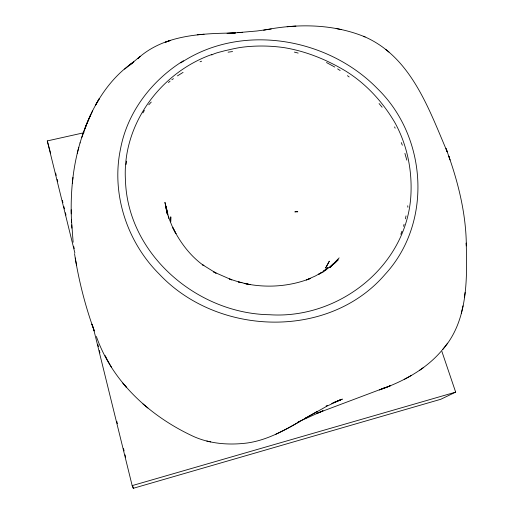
<?xml version="1.0" encoding="UTF-8"?>
<svg xmlns="http://www.w3.org/2000/svg" width="514" height="514" viewBox="0 0 514 514"><rect width="100%" height="100%" fill="white"/><g stroke="black" fill="none" stroke-linecap="round" stroke-linejoin="round"><path stroke-width="0.77" d="M80.094 142.776C72.39 168.566 70.174 195.77 71.581 222.581M211.768 54.413L211.723 54.985C215 52.942 220.564 51.965 224.785 50.732C230.844 49.402 236.832 47.86 243.026 47.121C256.73 45.47 270.615 45.701 284.281 47.661C306.048 51.265 326.673 59.663 345.543 70.977C365.968 83.602 382.602 101.772 394.746 122.364C407.441 145.218 412.633 171.779 410.725 197.832C405.263 267.344 337.865 319.355 269.683 314.735C197.466 313.675 127.793 254.603 125.467 180.459C121.895 125.05 160.13 72.847 211.678 54.555M447.604 343.166L442.323 349.963C468.106 320.999 467.149 279.34 466.23 243.051L466.346 245.898C466.108 215.141 458.899 185.021 448.767 156.134L450.097 159.976M72.969 177.388L72.32 183.427M464.438 297.529L465.093 292.511M126.116 164.467L126.662 161.19M463.037 305.836L461.283 313.456M405.424 218.816L406.002 215.899M403.567 226.308L404.055 224.361M78.809 147.248L77.28 153.243M80.036 142.982C89.275 111.403 106.115 80.672 133.871 61.796L124.639 69.139M81.777 137.508L86.763 123.778L92.565 110.934M400.836 234.288L401.961 231.21M84.277 130.312L86.763 123.778M85.298 127.53L90.348 115.432M142.931 112.907L144.395 110.407M323.364 271.874L324.63 270.03L323.319 271.912M326.454 269.31L327.977 267.543L325.985 269.856M339.163 257.874L330.791 266.593M335.738 261.761L335.411 262.127L336.336 261.176L330.174 267.1L337.73 260.033L333.49 264.01M148.752 104.792L151.264 102.074M440.967 351.486C424.827 370.093 402.385 381.78 379.48 389.914L384.645 387.832L316.226 413.603L323.03 410.802L298.081 421.962M336.336 261.176L330.213 267.081M329.988 267.306L333.348 263.875L330.155 267.074M168.425 82.561L170.07 81.141M332.391 265.031L338.206 259.731L333.413 264.235L335.848 262.063L328.613 267.865L320.717 273.185L318.417 274.405L322.182 272.214L315.345 275.992L306.479 279.944L310.347 278.459C289.356 286.683 266.079 288.219 244.105 283.4L250.196 284.66L238.361 281.89L241.991 282.649M180.806 62.901C241.31 22.584 327.784 37.586 377.488 88.671C427.192 136.904 432.647 222.768 385.147 274.309C328.626 340.242 217.165 335.944 159.205 274.039C126.99 241.946 111.056 193.682 120.52 148.912C127.35 112.065 151.906 80.274 183.421 60.755M131.969 63.248L129.149 65.451L140.367 56.27L137.829 58.512C164.094 34.586 201.963 33.449 235.508 32.986L227.053 33.365L242.698 32.324M419.578 370.324L423.735 367.388M177.42 75.886L183.068 72.39M171.811 79.754L173.481 78.655M325.266 270.191L326.017 269.728L323.518 271.251M96.369 336.471C112.11 381.33 148.983 415.248 191.144 435.326C208.408 443.839 228.563 445.394 247.42 442.972C273.223 439.239 294.985 423.806 317.254 411.431M306.884 417.362L305.387 418.216L327.129 406.066L341.155 399.494L334.312 402.43L342.388 399.108L331.697 403.432M299.668 421.576L287.712 428.316L275.902 434.227M404.197 379.409L411.251 375.509M441.513 350.355L455.667 392.137L440.755 399.288L133.293 488.3L132.169 485.621L93.079 326.891M326.088 406.002L327.521 405.34M200.062 61.757L201.61 61.217M132.169 485.621L455.667 392.137M74.877 252.965L47.288 140.92L84.071 132.708M228.094 52.177L232.553 51.541M237.931 32.633L256.942 30.994L271.238 29.009M263.643 30.191C297.221 23.438 333.085 23.747 365.107 36.957M197.267 34.798L204.058 34.22M295.916 26.085L287.146 26.767M341.341 29.613L336.15 28.527M206.795 441.044L210.714 441.899M294.406 52.107L298.152 53.077M239.01 282.038L229.514 278.986L231.814 279.886L213.638 271.932L216.073 273.152L202.58 264.768L203.897 265.693C190.347 256.139 180.189 242.479 172.845 227.747L175.897 233.645L175.743 233.35M326.461 62.522L334.826 67.083M363.507 36.282C410.808 56.238 428.58 108.396 447.251 151.881L446.049 148.572L449.095 157.059M337.614 68.882L340.165 70.521M347.445 75.686L349.167 76.965M388.976 52.081L385.673 49.376M142.976 403.946L147.884 408.02M125.14 385.86L126.495 387.421L122.75 383.065M379.075 103.552L382.127 107.24M108.274 361.76L111.641 367.484M108.775 362.588L105.107 355.765L105.993 357.416M175.897 233.645L171.875 225.595L168.251 216.484L168.875 218.225L164.93 202.323L166.979 212.931M394.585 126.919L395.163 128.179M401.293 142.596L402.34 145.205M92.404 325.593L91.91 324.148L94.287 330.971C85.189 305.946 78.61 280.014 74.549 253.698M404.916 153.429L406.818 160.137M47.288 140.92L50.545 153.037M55.634 173.083L56.212 175.422M57.17 179.315L57.748 181.648M62.348 200.325L62.92 202.664M63.884 206.551L64.456 208.89M65.413 212.777L65.991 215.115M73.663 246.245L74.234 248.583M97.821 344.316L98.399 346.648M99.356 350.542L99.928 352.874M116.806 421.364L117.378 423.703M123.514 448.606L124.092 450.939M125.05 454.832L125.622 457.171M132.721 485.968L133.293 488.3M167.532 214.833L166.51 208.318L167.448 214.338M75.237 258.002L76.509 265.089M166.947 212.745L165.765 205.953L166.677 211.427M167.468 214.723L167.069 212.475L167.416 214.576M407.698 205.799L407.885 207.264M167.673 214.916L167.352 212.109L167.603 214.486M73.129 242.203L71.433 219.349M71.703 224.888L71.857 228.152M71.183 209.757L71.266 213.875M170.802 216.953L170.693 221.765L170.802 216.953M328.677 262.365L325.58 268.109L329.339 261.151L328.677 262.365M99.228 98.733L95.598 104.997L99.228 98.733M389.149 386.226L383.849 388.243L390.229 385.821L389.149 386.226M170.609 40.388L165.27 42.244L170.609 40.388M296.777 211.357L294.837 211.884L297.818 211.819L296.777 211.357"/></g></svg>
